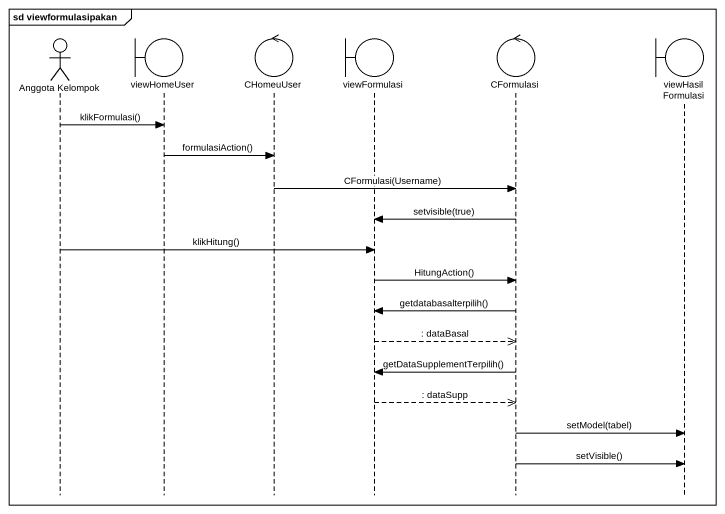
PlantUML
@startuml
mainframe sd viewformulasipakan
hide footbox
actor "Anggota Kelompok" as Anggota_Kelompok
boundary viewHomeUser
control CHomeuUser
boundary viewFormulasi
control CFormulasi
boundary viewHasilFormulasi

Anggota_Kelompok -> viewHomeUser : klikFormulasi()
viewHomeUser -> CHomeuUser : formulasiAction()
CHomeuUser -> CFormulasi : CFormulasi(Username)
CFormulasi -> viewFormulasi : setvisible(true)
Anggota_Kelompok -> viewFormulasi : klikHitung()
viewFormulasi -> CFormulasi : HitungAction()
CFormulasi -> viewFormulasi : getdatabasalterpilih()
viewFormulasi -->> CFormulasi : : dataBasal
CFormulasi -> viewFormulasi : getDataSupplementTerpilih()
viewFormulasi -->> CFormulasi : : dataSupp
CFormulasi -> viewHasilFormulasi : setModel(tabel)
CFormulasi -> viewHasilFormulasi : setVisible()
@enduml
